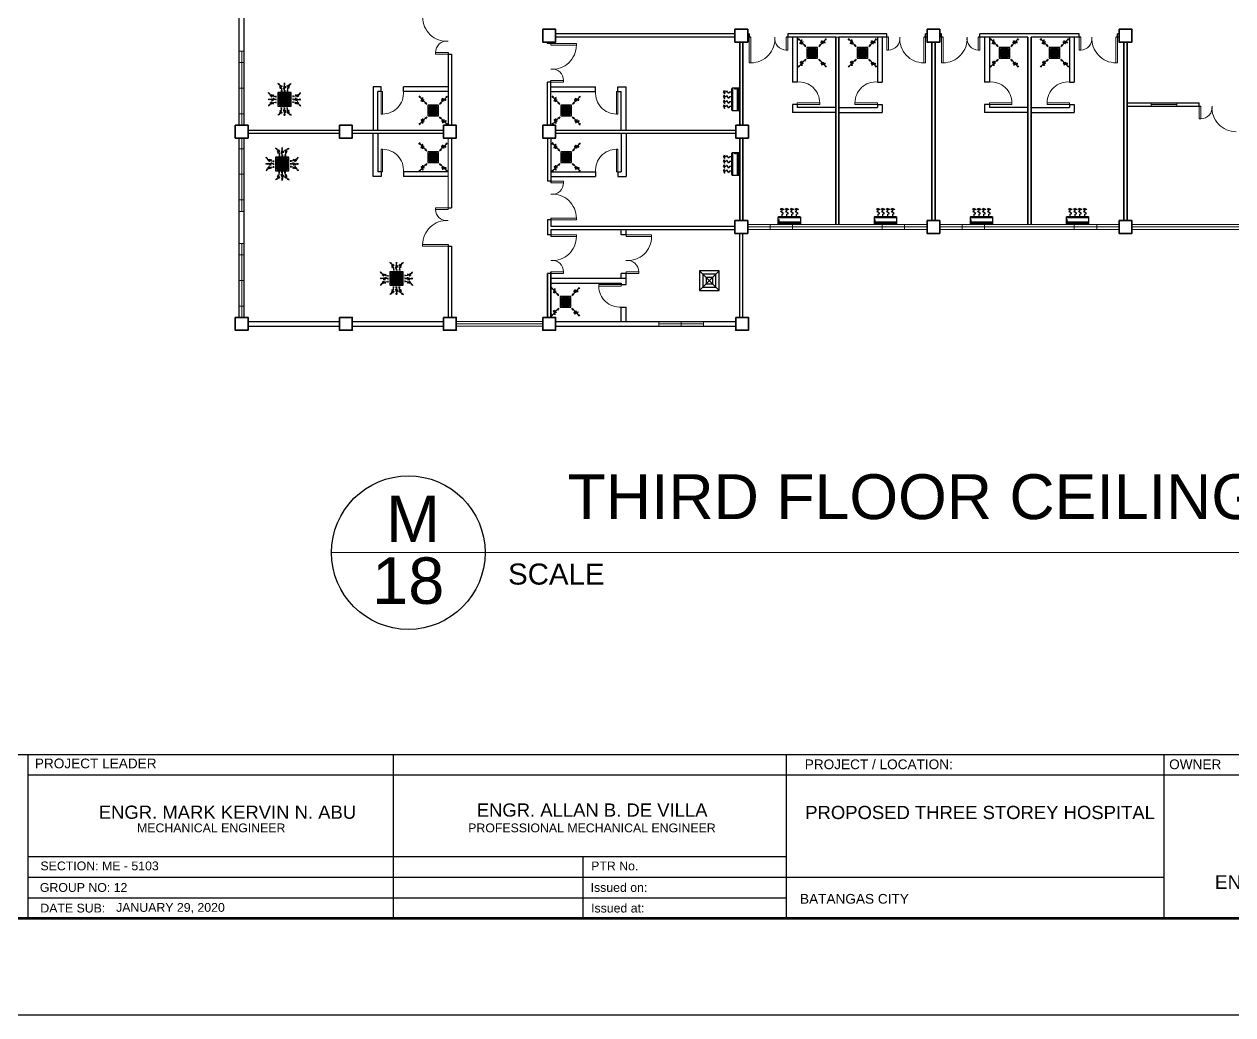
# Model space of a CAD drawing. Header units: millimetres. Extents: x 150 to 360, y 293 to 443.
# Drawn here: x 282.89 to 320.63, y 338.57 to 369.5 of the extents above; entities that cross this region are included whole.
import ezdxf

# ---------------------------------------------------------------- set-up
doc = ezdxf.new("R2010")
doc.units = ezdxf.units.MM
doc.header["$MEASUREMENT"] = 0
for name, color, linetype in [('AIR', 7, 'Continuous'), ('diffuser', 7, 'Continuous'), ('Legends', 7, 'Continuous'), ('template', 7, 'Continuous')]:
    doc.layers.add(name, color=color, linetype=linetype)
doc.styles.add('arial', font='arial.ttf')
doc.styles.get("Standard").update_dxf_attribs({"font": 'arial.ttf'})

# ---------------------------------------------------------------- blocks, each defined once
blk = doc.blocks.new('GRILL-C-IN')
at = {"layer": 'AIR', "ltscale": 3}
for p, q in [((-0.623, 0.601), (-0.674, 0.651)), ((-0.601, 0.623), (-0.651, 0.674)), ((-0.637, 0.637), (-0.3, 0.3)), ((0.637, 0.637), (0.3, 0.3)), ((0.601, 0.623), (0.651, 0.674)), ((0.623, 0.601), (0.674, 0.651)), ((-0.637, -0.637), (-0.3, -0.3)), ((0.637, -0.637), (0.3, -0.3)), ((-0.623, -0.601), (-0.674, -0.651)), ((-0.601, -0.623), (-0.651, -0.674)), ((0.601, -0.623), (0.651, -0.674)), ((0.623, -0.601), (0.674, -0.651))]:
    blk.add_line(p, q, dxfattribs=at)
at = {"layer": 'AIR'}
for p, q in [((-0.188, 0.187), (0.187, -0.188)), ((0.187, 0.187), (-0.188, -0.188))]:
    blk.add_line(p, q, dxfattribs=at)
at = {"layer": 'AIR', "ltscale": 3}
for points in [[(-0.362, 0.393), (-0.393, 0.362), (-0.3, 0.3)], [(0.393, 0.362), (0.362, 0.393), (0.3, 0.3)], [(-0.362, -0.393), (-0.393, -0.362), (-0.3, -0.3)], [(0.393, -0.362), (0.362, -0.393), (0.3, -0.3)]]:
    blk.add_lwpolyline(points, close=True, dxfattribs=at)
at = {"layer": 'AIR'}
for points in [[(-0.25, -0.25), (0.25, -0.25), (0.25, 0.25), (-0.25, 0.25)], [(-0.188, -0.188), (0.187, -0.188), (0.187, 0.187), (-0.188, 0.187)], [(-0.125, -0.125), (0.125, -0.125), (0.125, 0.125), (-0.125, 0.125)], [(-0.062, -0.062), (0.062, -0.062), (0.062, 0.062), (-0.062, 0.062)]]:
    blk.add_lwpolyline(points, close=True, dxfattribs=at)
at = {"layer": 'AIR', "ltscale": 3}
for points in [[(-0.441, 0.441), (-0.512, 0.404), (-0.432, 0.514), (-0.568, 0.43), (-0.477, 0.6), (-0.561, 0.561)], [(0.441, 0.441), (0.404, 0.512), (0.514, 0.432), (0.43, 0.568), (0.6, 0.477), (0.561, 0.561)], [(-0.441, -0.441), (-0.512, -0.404), (-0.432, -0.514), (-0.568, -0.43), (-0.477, -0.6), (-0.561, -0.561)], [(0.441, -0.441), (0.404, -0.512), (0.514, -0.432), (0.43, -0.568), (0.6, -0.477), (0.561, -0.561)]]:
    blk.add_spline(points, degree=3, dxfattribs=at)
for points in [[(-0.3, 0.3), (-0.362, 0.393), (-0.393, 0.362)], [(0.3, 0.3), (0.393, 0.362), (0.362, 0.393)], [(-0.3, -0.3), (-0.362, -0.393), (-0.393, -0.362)], [(0.3, -0.3), (0.393, -0.362), (0.362, -0.393)]]:
    blk.add_solid(points, dxfattribs=at)
blk = doc.blocks.new('AC-S-12')
at = {"layer": 'diffuser'}
for p, q in [((-0.15, 0.15), (0.15, -0.15)), ((0.15, 0.15), (-0.15, -0.15)), ((-0.15, 0.15), (-0.15, -0.15)), ((0.15, 0.15), (-0.15, 0.15)), ((-0.1, 0.1), (-0.1, -0.1)), ((0.1, 0.1), (-0.1, 0.1)), ((-0.05, 0.05), (-0.05, -0.05)), ((0.05, 0.05), (-0.05, 0.05)), ((0.05, -0.05), (0.05, 0.05)), ((0.1, -0.1), (0.1, 0.1)), ((0.15, -0.15), (0.15, 0.15)), ((-0.15, -0.15), (0.15, -0.15)), ((-0.1, -0.1), (0.1, -0.1)), ((-0.05, -0.05), (0.05, -0.05))]:
    blk.add_line(p, q, dxfattribs=at)
for points in [[(-0.358, 0.358, 0, 0.0447, 0), (-0.295, 0.295, 0, 0, 0), (-0.15, 0.15, 0, 0, 0)], [(0.358, 0.358, 0, 0.0447, 0), (0.295, 0.295, 0, 0, 0), (0.15, 0.15, 0, 0, 0)], [(-0.358, -0.358, 0, 0.0447, 0), (-0.295, -0.295, 0, 0, 0), (-0.15, -0.15, 0, 0, 0)], [(0.358, -0.358, 0, 0.0447, 0), (0.295, -0.295, 0, 0, 0), (0.15, -0.15, 0, 0, 0)]]:
    blk.add_lwpolyline(points, format="xyseb", dxfattribs=at)
blk = doc.blocks.new('fcu')
at = {"layer": 'diffuser', "xscale": 2.052644456280903, "yscale": 2.052644456280903, "zscale": 2.052644456280903}
blk.add_blockref('AC-S-12', (0, 0), dxfattribs=at)
blk = doc.blocks.new('FCU-13000P (CASSETTE SPLIT)')
at = {"layer": 'AIR', "ltscale": 3}
for p, q in [((0, 0.523), (0, 1)), ((-0.523, 0), (-1, 0)), ((-0.558, 0.193), (-0.487, 0.193)), ((-0.558, 0.162), (-0.487, 0.162)), ((-0.558, 0.016), (-0.487, 0.016)), ((-0.193, 0.558), (-0.193, 0.487)), ((-0.162, 0.558), (-0.162, 0.487)), ((-0.016, 0.558), (-0.016, 0.487)), ((0.016, 0.558), (0.016, 0.487)), ((0.162, 0.558), (0.162, 0.487)), ((0.193, 0.558), (0.193, 0.487)), ((0.558, 0.193), (0.487, 0.193)), ((0.558, 0.162), (0.487, 0.162)), ((0.558, 0.016), (0.487, 0.016)), ((0.523, 0), (1, 0)), ((-0.558, -0.016), (-0.487, -0.016)), ((-0.558, -0.162), (-0.487, -0.162)), ((-0.558, -0.193), (-0.487, -0.193)), ((-0.193, -0.558), (-0.193, -0.487)), ((-0.162, -0.558), (-0.162, -0.487)), ((-0.016, -0.558), (-0.016, -0.487)), ((0, -0.523), (0, -1)), ((0.016, -0.558), (0.016, -0.487)), ((0.162, -0.558), (0.162, -0.487)), ((0.193, -0.558), (0.193, -0.487)), ((0.558, -0.016), (0.487, -0.016)), ((0.558, -0.162), (0.487, -0.162)), ((0.558, -0.193), (0.487, -0.193))]:
    blk.add_line(p, q, dxfattribs=at)
at = {"layer": 'AIR'}
for p, q in [((0.295, -0.295), (-0.295, 0.295)), ((0.295, 0.295), (-0.295, -0.295))]:
    blk.add_line(p, q, dxfattribs=at)
at = {"layer": 'AIR', "ltscale": 3}
for points in [[(-0.335, 0.895), (-0.311, 0.932), (-0.416, 0.973)], [(-0.022, 0.89), (0.022, 0.89), (0, 1)], [(0.335, 0.895), (0.311, 0.932), (0.416, 0.973)], [(-0.89, 0.022), (-0.89, -0.022), (-1, 0)], [(-0.895, 0.335), (-0.932, 0.311), (-0.973, 0.416)], [(0.89, 0.022), (0.89, -0.022), (1, 0)], [(0.895, 0.335), (0.932, 0.311), (0.973, 0.416)], [(-0.895, -0.335), (-0.932, -0.311), (-0.973, -0.416)], [(0.895, -0.335), (0.932, -0.311), (0.973, -0.416)], [(-0.335, -0.895), (-0.311, -0.932), (-0.416, -0.973)], [(-0.022, -0.89), (0.022, -0.89), (0, -1)], [(0.335, -0.895), (0.311, -0.932), (0.416, -0.973)]]:
    blk.add_lwpolyline(points, close=True, dxfattribs=at)
at = {"layer": 'AIR'}
for points in [[(-0.323, 0.914, -0.171809), (-0.178, 0.558), (-0.178, 0.522)], [(0.323, 0.914, 0.171809), (0.178, 0.558), (0.178, 0.522)], [(-0.914, 0.323, 0.171809), (-0.558, 0.178), (-0.522, 0.178)], [(0.914, 0.323, -0.171809), (0.558, 0.178), (0.522, 0.178)], [(-0.914, -0.323, -0.171809), (-0.558, -0.178), (-0.522, -0.178)], [(-0.323, -0.914, 0.171809), (-0.178, -0.558), (-0.178, -0.522)], [(0.323, -0.914, -0.171809), (0.178, -0.558), (0.178, -0.522)], [(0.914, -0.323, 0.171809), (0.558, -0.178), (0.522, -0.178)]]:
    blk.add_lwpolyline(points, format="xyb", dxfattribs=at)
for points in [[(-0.41, -0.41), (0.41, -0.41), (0.41, 0.41), (-0.41, 0.41)], [(-0.373, 0.31), (-0.348, 0.31), (-0.348, -0.31), (-0.373, -0.31)], [(-0.31, 0.372), (0.31, 0.372), (0.31, 0.348), (-0.31, 0.348)], [(-0.26, -0.26), (0.26, -0.26), (0.26, 0.26), (-0.26, 0.26)], [(-0.21, -0.21), (0.21, -0.21), (0.21, 0.21), (-0.21, 0.21)], [(-0.16, -0.16), (0.16, -0.16), (0.16, 0.16), (-0.16, 0.16)], [(-0.11, -0.11), (0.11, -0.11), (0.11, 0.11), (-0.11, 0.11)], [(-0.06, -0.06), (0.06, -0.06), (0.06, 0.06), (-0.06, 0.06)], [(0.372, 0.31), (0.348, 0.31), (0.348, -0.31), (0.372, -0.31)], [(-0.31, -0.373), (0.31, -0.373), (0.31, -0.348), (-0.31, -0.348)]]:
    blk.add_lwpolyline(points, close=True, dxfattribs=at)
blk.add_lwpolyline([(-0.26, -0.31), (0.26, -0.31, 0.414214), (0.31, -0.26), (0.31, 0.26, 0.414214), (0.26, 0.31), (-0.26, 0.31, 0.414214), (-0.31, 0.26), (-0.31, -0.26, 0.414214)], format="xyb", close=True, dxfattribs=at)
at = {"layer": 'AIR', "ltscale": 3}
for points in [[(-0.268, 0.84), (-0.231, 0.852), (-0.134, 0.882), (-0.422, 0.704), (0.005, 0.903), (-0.358, 0.645), (-0.239, 0.678), (-0.199, 0.69)], [(0.268, 0.84), (0.231, 0.852), (0.134, 0.882), (0.422, 0.704), (-0.005, 0.903), (0.358, 0.645), (0.239, 0.678), (0.199, 0.69)], [(-0.84, 0.268), (-0.852, 0.231), (-0.882, 0.134), (-0.704, 0.422), (-0.903, -0.005), (-0.645, 0.358), (-0.678, 0.239), (-0.69, 0.199)], [(0.84, 0.268), (0.852, 0.231), (0.882, 0.134), (0.704, 0.422), (0.903, -0.005), (0.645, 0.358), (0.678, 0.239), (0.69, 0.199)], [(-0.84, -0.268), (-0.852, -0.231), (-0.882, -0.134), (-0.704, -0.422), (-0.903, 0.005), (-0.645, -0.358), (-0.678, -0.239), (-0.69, -0.199)], [(-0.268, -0.84), (-0.231, -0.852), (-0.134, -0.882), (-0.422, -0.704), (0.005, -0.903), (-0.358, -0.645), (-0.239, -0.678), (-0.199, -0.69)], [(0.268, -0.84), (0.231, -0.852), (0.134, -0.882), (0.422, -0.704), (-0.005, -0.903), (0.358, -0.645), (0.239, -0.678), (0.199, -0.69)], [(0.84, -0.268), (0.852, -0.231), (0.882, -0.134), (0.704, -0.422), (0.903, 0.005), (0.645, -0.358), (0.678, -0.239), (0.69, -0.199)]]:
    blk.add_open_spline(points, degree=3, knots=[0.0032834, 0.0032834, 0.0032834, 0.0032834, 0.0712567, 0.1924075, 0.3347111, 0.5062145, 0.5813292, 0.5813292, 0.5813292, 0.5813292], dxfattribs=at)
for points in [[(0, 0.8), (0.077, 0.776), (-0.058, 0.755), (0.098, 0.718), (-0.087, 0.663), (0, 0.631)], [(-0.8, 0), (-0.776, -0.077), (-0.755, 0.058), (-0.718, -0.098), (-0.663, 0.087), (-0.631, 0)], [(0.8, 0), (0.776, -0.077), (0.755, 0.058), (0.718, -0.098), (0.663, 0.087), (0.631, 0)], [(0, -0.8), (0.077, -0.776), (-0.058, -0.755), (0.098, -0.718), (-0.087, -0.663), (0, -0.631)]]:
    blk.add_spline(points, degree=3, dxfattribs=at)
for points in [[(-0.416, 0.973), (-0.335, 0.895), (-0.311, 0.932)], [(0, 1), (-0.022, 0.89), (0.022, 0.89)], [(0.416, 0.973), (0.335, 0.895), (0.311, 0.932)], [(-1, 0), (-0.89, 0.022), (-0.89, -0.022)], [(-0.973, 0.416), (-0.895, 0.335), (-0.932, 0.311)], [(1, 0), (0.89, 0.022), (0.89, -0.022)], [(0.973, 0.416), (0.895, 0.335), (0.932, 0.311)], [(-0.973, -0.416), (-0.895, -0.335), (-0.932, -0.311)], [(0.973, -0.416), (0.895, -0.335), (0.932, -0.311)], [(-0.416, -0.973), (-0.335, -0.895), (-0.311, -0.932)], [(0, -1), (-0.022, -0.89), (0.022, -0.89)], [(0.416, -0.973), (0.335, -0.895), (0.311, -0.932)]]:
    blk.add_solid(points, dxfattribs=at)
blk = doc.blocks.new('CARRIER-S30-32 (FCD)')
at = {"layer": 'AIR'}
for p, q in [((0.825, -0.05), (-0.825, -0.05)), ((0.825, -0.075), (-0.825, -0.075)), ((0.825, -0.1), (-0.825, -0.1)), ((0.825, -0.125), (-0.825, -0.125)), ((0.825, -0.15), (-0.825, -0.15)), ((-0.6, -0.025), (-0.6, -0.175)), ((-0.4, -0.025), (-0.4, -0.175)), ((-0.2, -0.025), (-0.2, -0.175)), ((0, -0.025), (0, -0.175)), ((0.2, -0.025), (0.2, -0.175)), ((0.4, -0.025), (0.4, -0.175)), ((0.6, -0.025), (0.6, -0.175))]:
    blk.add_line(p, q, dxfattribs=at)
for points in [[(-0.8, -0.62), (0.8, -0.62, 0.414214), (0.85, -0.57), (0.85, 0), (-0.85, 0), (-0.85, -0.57, 0.414214)], [(-0.8, -0.595), (0.8, -0.595, 0.414214), (0.825, -0.57), (0.825, -0.525), (-0.825, -0.525), (-0.825, -0.57, 0.414214)]]:
    blk.add_lwpolyline(points, format="xyb", close=True, dxfattribs=at)
for points in [[(-0.825, -0.025), (0.825, -0.025), (0.825, -0.175), (-0.825, -0.175)], [(-0.664, -1.134), (-0.562, -1.239), (-0.697, -1.177)], [(-0.461, -1.134), (-0.562, -1.239), (-0.428, -1.177)], [(-0.289, -1.134), (-0.188, -1.239), (-0.322, -1.177)], [(-0.086, -1.134), (-0.188, -1.239), (-0.053, -1.177)], [(0.086, -1.134), (0.187, -1.239), (0.053, -1.177)], [(0.289, -1.134), (0.187, -1.239), (0.322, -1.177)], [(0.461, -1.134), (0.562, -1.239), (0.428, -1.177)], [(0.664, -1.134), (0.562, -1.239), (0.697, -1.177)]]:
    blk.add_lwpolyline(points, close=True, dxfattribs=at)
for points in [[(-0.562, -0.678), (-0.562, -0.794), (-0.44, -0.843), (-0.667, -0.996), (-0.562, -1.044), (-0.562, -1.239)], [(-0.188, -0.678), (-0.188, -0.794), (-0.065, -0.843), (-0.292, -0.996), (-0.188, -1.044), (-0.188, -1.239)], [(0.187, -0.678), (0.187, -0.794), (0.31, -0.843), (0.083, -0.996), (0.187, -1.044), (0.187, -1.239)], [(0.562, -0.678), (0.562, -0.794), (0.685, -0.843), (0.458, -0.996), (0.562, -1.044), (0.562, -1.239)]]:
    blk.add_lwpolyline(points, dxfattribs=at)
for centre in [(-0.8, -0.285), (-0.8, -0.36)]:
    blk.add_circle(centre, 0.0187, dxfattribs=at)

msp = doc.modelspace()

# ---------------------------------------------------------------- linework, layer by layer
at = {"color": 8, "linetype": 'ByBlock', "lineweight": 25}
for p, q in [((289.604, 366.343), (289.604, 371.943)), ((289.754, 366.343), (289.754, 371.943)), ((305.079, 369.193), (299.479, 369.193)), ((305.529, 369.193), (305.479, 369.193)), ((305.479, 369.193), (305.529, 369.193)), ((305.529, 369.193), (305.529, 369.093)), ((309.829, 369.193), (306.729, 369.193)), ((306.729, 369.193), (306.729, 369.093)), ((309.829, 369.093), (309.829, 369.193)), ((311.079, 369.193), (311.029, 369.193)), ((311.029, 369.093), (311.029, 369.193)), ((311.529, 369.193), (311.479, 369.193)), ((311.529, 369.093), (311.529, 369.193)), ((314.329, 369.193), (312.729, 369.193)), ((312.729, 369.093), (312.729, 369.193)), ((315.829, 369.193), (314.229, 369.193)), ((315.829, 369.093), (315.829, 369.193)), ((317.079, 369.193), (317.029, 369.193)), ((317.029, 369.093), (317.029, 369.193)), ((299.229, 368.893), (299.229, 368.943)), ((299.329, 368.893), (299.229, 368.893)), ((299.329, 368.943), (299.329, 368.893)), ((305.079, 369.093), (299.479, 369.093)), ((305.229, 366.345), (305.229, 368.943)), ((305.229, 368.943), (305.229, 366.345)), ((305.329, 366.345), (305.329, 368.943)), ((305.329, 368.943), (305.329, 366.345)), ((305.579, 369.093), (305.479, 369.093)), ((308.229, 369.093), (306.679, 369.093)), ((308.104, 369.093), (307.029, 369.093)), ((308.229, 363.243), (308.229, 369.093)), ((308.229, 369.093), (308.229, 363.243)), ((308.329, 363.243), (308.329, 369.093)), ((308.329, 369.093), (308.329, 363.243)), ((309.879, 369.093), (308.329, 369.093)), ((311.079, 369.093), (310.979, 369.093)), ((311.229, 363.368), (311.229, 368.943)), ((311.229, 368.943), (311.229, 363.368)), ((311.329, 363.368), (311.329, 368.943)), ((311.329, 368.943), (311.329, 363.368)), ((311.579, 369.093), (311.479, 369.093)), ((314.229, 369.093), (312.679, 369.093)), ((314.229, 363.243), (314.229, 369.093)), ((314.229, 369.093), (314.229, 363.243)), ((314.329, 363.243), (314.329, 369.093)), ((314.329, 369.093), (314.329, 363.243)), ((315.879, 369.093), (314.329, 369.093)), ((317.079, 369.093), (316.979, 369.093)), ((317.229, 363.368), (317.229, 368.943)), ((317.229, 368.943), (317.229, 363.368)), ((317.329, 363.368), (317.329, 368.943)), ((317.329, 368.943), (317.329, 363.368)), ((296.129, 368.618), (296.129, 366.343)), ((296.129, 368.568), (296.229, 368.568)), ((296.229, 368.568), (296.229, 366.343)), ((299.229, 366.343), (299.229, 367.693)), ((299.329, 367.693), (299.229, 367.693)), ((299.229, 366.343), (299.229, 367.693)), ((299.329, 366.343), (299.329, 367.743)), ((293.779, 367.543), (293.779, 366.193)), ((294.729, 367.393), (294.729, 367.543)), ((317.329, 367.043), (319.579, 367.043)), ((317.329, 366.943), (319.629, 366.943)), ((319.579, 366.943), (319.579, 367.043)), ((289.879, 366.193), (292.729, 366.193)), ((293.129, 366.193), (295.979, 366.193)), ((299.479, 366.193), (305.104, 366.193)), ((289.604, 360.343), (289.604, 365.943)), ((289.754, 360.343), (289.754, 365.943)), ((289.879, 366.093), (292.729, 366.093)), ((293.129, 366.093), (295.979, 366.093)), ((293.779, 364.743), (293.779, 366.093)), ((296.229, 365.943), (296.229, 363.768)), ((299.229, 365.943), (299.229, 364.593)), ((299.329, 365.943), (299.329, 364.543)), ((299.479, 366.093), (305.104, 366.093)), ((305.229, 363.368), (305.229, 365.945)), ((305.229, 365.945), (305.229, 363.368)), ((305.329, 363.368), (305.329, 365.945)), ((305.329, 365.945), (305.329, 363.368)), ((299.329, 364.593), (299.229, 364.593)), ((317.329, 364.593), (317.329, 363.368)), ((296.129, 363.768), (296.229, 363.768)), ((299.229, 363.393), (299.229, 363.143)), ((299.329, 363.393), (299.229, 363.393)), ((299.229, 363.143), (299.229, 362.918)), ((299.329, 363.443), (299.329, 363.193)), ((299.329, 363.193), (305.079, 363.193)), ((299.329, 362.918), (299.229, 362.918)), ((299.329, 363.093), (299.329, 362.868)), ((299.329, 363.093), (305.079, 363.093)), ((305.229, 360.345), (305.229, 362.968)), ((305.329, 360.345), (305.329, 362.968)), ((296.129, 362.618), (296.129, 360.343)), ((296.129, 362.568), (296.229, 362.568)), ((296.229, 362.568), (296.229, 360.343)), ((299.229, 361.718), (299.229, 360.343)), ((299.229, 360.368), (299.229, 361.718)), ((299.329, 361.718), (299.229, 361.718)), ((299.229, 360.368), (299.229, 361.718)), ((299.329, 361.768), (299.329, 360.343)), ((299.329, 360.368), (299.329, 361.768)), ((289.879, 360.218), (292.729, 360.218)), ((293.129, 360.218), (295.979, 360.218)), ((299.479, 360.218), (305.104, 360.218)), ((289.879, 360.068), (292.729, 360.068)), ((293.129, 360.068), (295.979, 360.068)), ((299.479, 360.068), (305.104, 360.068))]:
    msp.add_line(p, q, dxfattribs=at)
at = {"color": 8, "linetype": 'ByBlock', "lineweight": 25, "ltscale": 0.3}
for p, q in [((306.879, 369.093), (306.879, 367.693)), ((307.029, 369.093), (307.029, 367.693)), ((309.529, 369.093), (309.529, 367.693)), ((309.679, 369.093), (309.679, 367.693)), ((312.879, 369.093), (312.879, 367.693)), ((313.029, 369.093), (313.029, 367.693)), ((315.529, 369.093), (315.529, 367.693)), ((315.679, 369.093), (315.679, 367.693)), ((307.029, 367.693), (306.879, 367.693)), ((309.529, 367.693), (309.679, 367.693)), ((313.029, 367.693), (312.879, 367.693)), ((315.529, 367.693), (315.679, 367.693)), ((294.029, 367.543), (293.779, 367.543)), ((294.029, 367.393), (293.929, 367.393)), ((293.929, 366.193), (293.929, 367.393)), ((294.029, 367.393), (294.029, 367.543)), ((296.129, 367.543), (294.729, 367.543)), ((296.129, 367.393), (294.729, 367.393)), ((299.329, 367.543), (300.729, 367.543)), ((299.329, 367.393), (300.729, 367.393)), ((300.729, 367.393), (300.729, 367.543)), ((301.429, 367.543), (301.679, 367.543)), ((301.429, 367.393), (301.429, 367.543)), ((301.429, 367.393), (301.529, 367.393)), ((301.529, 366.193), (301.529, 367.393)), ((301.679, 366.193), (301.679, 367.543)), ((306.879, 366.993), (306.879, 366.743)), ((307.029, 366.993), (306.879, 366.993)), ((307.029, 366.993), (307.029, 366.893)), ((308.229, 366.893), (307.029, 366.893)), ((308.329, 366.893), (309.529, 366.893)), ((309.529, 366.993), (309.529, 366.893)), ((309.529, 366.993), (309.679, 366.993)), ((309.679, 366.993), (309.679, 366.743)), ((312.879, 366.993), (312.879, 366.743)), ((313.029, 366.993), (312.879, 366.993)), ((313.029, 366.993), (313.029, 366.893)), ((314.229, 366.893), (313.029, 366.893)), ((314.329, 366.893), (315.529, 366.893)), ((315.529, 366.993), (315.529, 366.893)), ((315.529, 366.993), (315.679, 366.993)), ((315.679, 366.993), (315.679, 366.743)), ((308.229, 366.743), (306.879, 366.743)), ((308.329, 366.743), (309.679, 366.743)), ((314.229, 366.743), (312.879, 366.743)), ((314.329, 366.743), (315.679, 366.743)), ((293.929, 366.093), (293.929, 364.893)), ((301.529, 366.093), (301.529, 364.893)), ((301.679, 366.093), (301.679, 364.743)), ((294.029, 364.743), (293.779, 364.743)), ((294.029, 364.893), (293.929, 364.893)), ((294.029, 364.893), (294.029, 364.743)), ((296.129, 364.893), (294.729, 364.893)), ((294.729, 364.893), (294.729, 364.743)), ((296.129, 364.743), (294.729, 364.743)), ((299.329, 364.893), (300.729, 364.893)), ((299.329, 364.743), (300.729, 364.743)), ((300.729, 364.893), (300.729, 364.743)), ((301.429, 364.893), (301.529, 364.893)), ((301.429, 364.893), (301.429, 364.743)), ((301.429, 364.743), (301.679, 364.743))]:
    msp.add_line(p, q, dxfattribs=at)
at = {"color": 8, "linetype": 'ByBlock', "lineweight": 9}
for p, q in [((308.329, 369.093), (308.229, 369.093)), ((317.329, 368.943), (317.329, 365.968)), ((289.604, 368.656), (289.754, 368.656)), ((289.679, 368.656), (289.679, 366.343)), ((308.229, 366.708), (308.229, 368.658)), ((289.604, 367.5), (289.604, 368.3)), ((289.604, 368.3), (289.754, 368.3)), ((289.754, 368.3), (289.754, 366.7)), ((289.604, 367.5), (289.754, 367.5)), ((314.329, 367.343), (314.329, 365.243)), ((317.329, 367.343), (317.329, 365.243)), ((318.479, 367.043), (318.079, 367.043)), ((318.079, 367.043), (318.079, 366.943)), ((318.879, 366.993), (318.079, 366.993)), ((318.079, 366.943), (318.879, 366.943)), ((318.879, 366.943), (318.879, 367.043)), ((289.754, 366.7), (289.604, 366.7)), ((299.229, 366.393), (299.229, 366.343)), ((299.329, 366.443), (299.329, 366.343)), ((289.679, 365.943), (289.679, 363.656)), ((289.604, 364.812), (289.604, 365.612)), ((289.604, 365.612), (289.754, 365.612)), ((289.754, 365.612), (289.754, 364.012)), ((289.604, 364.812), (289.754, 364.812)), ((317.329, 364.968), (317.329, 364.593)), ((289.754, 364.012), (289.604, 364.012)), ((289.604, 363.656), (289.754, 363.656)), ((305.479, 363.243), (308.229, 363.243)), ((306.879, 363.168), (305.479, 363.168)), ((306.179, 363.243), (306.179, 363.093)), ((306.879, 363.093), (306.879, 363.243)), ((306.879, 363.168), (309.679, 363.168)), ((308.229, 363.243), (308.329, 363.243)), ((308.329, 363.243), (311.079, 363.243)), ((309.679, 363.243), (309.679, 363.093)), ((311.079, 363.168), (309.679, 363.168)), ((310.379, 363.243), (310.379, 363.093)), ((311.079, 363.093), (311.079, 363.243)), ((311.479, 363.243), (314.229, 363.243)), ((312.879, 363.168), (311.479, 363.168)), ((312.179, 363.243), (312.179, 363.093)), ((312.879, 363.093), (312.879, 363.243)), ((312.879, 363.168), (315.679, 363.168)), ((314.229, 363.243), (314.329, 363.243)), ((317.079, 363.243), (314.329, 363.243)), ((315.679, 363.243), (315.679, 363.093)), ((317.079, 363.168), (315.679, 363.168)), ((316.379, 363.243), (316.379, 363.093)), ((320.829, 363.243), (317.479, 363.243)), ((317.929, 363.243), (317.479, 363.243)), ((317.479, 363.168), (320.829, 363.168)), ((317.929, 363.243), (319.829, 363.243)), ((320.429, 363.243), (319.829, 363.243)), ((305.479, 363.093), (308.329, 363.093)), ((308.229, 363.093), (311.079, 363.093)), ((311.479, 363.093), (314.329, 363.093)), ((317.079, 363.093), (314.329, 363.093)), ((320.829, 363.093), (317.479, 363.093)), ((317.479, 363.093), (317.929, 363.093)), ((317.929, 363.093), (319.829, 363.093)), ((319.829, 363.093), (320.579, 363.093)), ((289.604, 362.656), (289.754, 362.656)), ((289.679, 362.656), (289.679, 360.343)), ((289.604, 361.5), (289.604, 362.3)), ((289.604, 362.3), (289.754, 362.3)), ((289.754, 362.3), (289.754, 360.7)), ((289.604, 361.5), (289.754, 361.5)), ((289.754, 360.7), (289.604, 360.7)), ((299.079, 360.218), (296.379, 360.218)), ((296.379, 360.143), (299.079, 360.143)), ((302.704, 360.218), (302.704, 360.068)), ((304.104, 360.143), (302.704, 360.143)), ((303.404, 360.218), (303.404, 360.068)), ((304.104, 360.068), (304.104, 360.218)), ((296.379, 360.068), (299.079, 360.068))]:
    msp.add_line(p, q, dxfattribs=at)
at = {"color": 8, "lineweight": 9}
for p, q in [((308.229, 367.643), (308.229, 368.143)), ((308.329, 367.643), (308.329, 368.143)), ((314.229, 367.643), (314.229, 368.143)), ((314.329, 367.643), (314.329, 368.143)), ((294.679, 366.193), (295.179, 366.193)), ((300.779, 366.193), (300.279, 366.193)), ((294.679, 366.093), (295.179, 366.093)), ((300.779, 366.093), (300.279, 366.093)), ((300.779, 360.218), (300.279, 360.218))]:
    msp.add_line(p, q, dxfattribs=at)
at = {"color": 8, "linetype": 'ByBlock', "lineweight": 13}
msp.add_line((296.129, 365.943), (296.129, 363.718), dxfattribs=at)
at = {"color": 8, "linetype": 'Continuous', "lineweight": 25}
for p, q in [((301.529, 362.918), (301.529, 363.093)), ((301.679, 362.918), (301.529, 362.918)), ((301.679, 362.918), (301.679, 363.093)), ((301.529, 361.568), (301.529, 361.718)), ((301.679, 361.718), (301.529, 361.718)), ((301.679, 361.568), (301.679, 361.718)), ((301.529, 361.418), (301.529, 361.368)), ((301.529, 361.368), (301.679, 361.368)), ((301.529, 360.668), (301.679, 360.668))]:
    msp.add_line(p, q, dxfattribs=at)
at = {"color": 8, "lineweight": 25, "ltscale": 0.3}
for p, q in [((299.329, 361.568), (301.679, 361.568)), ((299.329, 361.418), (301.529, 361.418)), ((301.429, 361.568), (301.679, 361.568)), ((301.429, 361.418), (301.529, 361.418)), ((301.529, 361.368), (301.529, 361.418)), ((301.679, 361.368), (301.679, 361.568)), ((301.529, 360.218), (301.529, 360.668)), ((301.679, 360.218), (301.679, 360.668))]:
    msp.add_line(p, q, dxfattribs=at)
at = {"color": 0, "linetype": 'ByBlock', "lineweight": 9}
for p, q in [((297.552, 353), (292.482, 353)), ((335.522, 353), (297.552, 353))]:
    msp.add_line(p, q, dxfattribs=at)
at = {"color": 8, "linetype": 'ByBlock', "lineweight": 35}
for points in [[(299.079, 369.343), (299.479, 369.343), (299.479, 368.943), (299.079, 368.943)], [(305.079, 369.343), (305.479, 369.343), (305.479, 368.943), (305.079, 368.943)], [(311.079, 369.343), (311.479, 369.343), (311.479, 368.943), (311.079, 368.943)], [(317.079, 369.343), (317.479, 369.343), (317.479, 368.943), (317.079, 368.943)], [(289.479, 366.343), (289.879, 366.343), (289.879, 365.943), (289.479, 365.943)], [(292.729, 366.343), (293.129, 366.343), (293.129, 365.943), (292.729, 365.943)], [(295.979, 366.343), (296.379, 366.343), (296.379, 365.943), (295.979, 365.943)], [(299.079, 366.343), (299.479, 366.343), (299.479, 365.943), (299.079, 365.943)], [(305.104, 366.345), (305.504, 366.345), (305.504, 365.945), (305.104, 365.945)], [(305.079, 363.368), (305.479, 363.368), (305.479, 362.968), (305.079, 362.968)], [(311.079, 363.368), (311.479, 363.368), (311.479, 362.968), (311.079, 362.968)], [(317.079, 363.368), (317.479, 363.368), (317.479, 362.968), (317.079, 362.968)], [(289.479, 360.343), (289.879, 360.343), (289.879, 359.943), (289.479, 359.943)], [(292.729, 360.343), (293.129, 360.343), (293.129, 359.943), (292.729, 359.943)], [(295.979, 360.343), (296.379, 360.343), (296.379, 359.943), (295.979, 359.943)], [(299.079, 360.343), (299.479, 360.343), (299.479, 359.943), (299.079, 359.943)], [(305.104, 360.345), (305.504, 360.345), (305.504, 359.945), (305.104, 359.945)]]:
    msp.add_lwpolyline(points, close=True, dxfattribs=at)
at = {"color": 8, "lineweight": 13, "ltscale": 0.03}
for points in [[(299.329, 368.843), (299.329, 368.893), (300.129, 368.893), (300.129, 368.843)], [(305.579, 369.093), (305.529, 369.093), (305.529, 368.293), (305.579, 368.293)], [(306.729, 369.093), (306.679, 369.093), (306.679, 368.693), (306.729, 368.693)], [(309.829, 369.093), (309.879, 369.093), (309.879, 368.693), (309.829, 368.693)], [(310.979, 369.093), (311.029, 369.093), (311.029, 368.293), (310.979, 368.293)], [(311.579, 369.093), (311.529, 369.093), (311.529, 368.293), (311.579, 368.293)], [(312.729, 369.093), (312.679, 369.093), (312.679, 368.693), (312.729, 368.693)], [(315.829, 369.093), (315.879, 369.093), (315.879, 368.693), (315.829, 368.693)], [(316.979, 369.093), (317.029, 369.093), (317.029, 368.293), (316.979, 368.293)], [(296.129, 368.568), (296.129, 368.618), (295.729, 368.618), (295.729, 368.568)], [(299.329, 367.693), (299.329, 367.743), (299.729, 367.743), (299.729, 367.693)], [(294.029, 367.393), (294.079, 367.393), (294.079, 366.693), (294.029, 366.693)], [(301.429, 367.393), (301.379, 367.393), (301.379, 366.693), (301.429, 366.693)], [(307.029, 366.993), (307.029, 367.043), (307.729, 367.043), (307.729, 366.993)], [(309.529, 366.993), (309.529, 367.043), (308.829, 367.043), (308.829, 366.993)], [(313.029, 366.993), (313.029, 367.043), (313.729, 367.043), (313.729, 366.993)], [(315.529, 366.993), (315.529, 367.043), (314.829, 367.043), (314.829, 366.993)], [(319.579, 366.943), (319.629, 366.943), (319.629, 366.543), (319.579, 366.543)], [(294.029, 364.893), (294.079, 364.893), (294.079, 365.593), (294.029, 365.593)], [(301.429, 364.893), (301.379, 364.893), (301.379, 365.593), (301.429, 365.593)], [(299.329, 364.593), (299.329, 364.543), (299.729, 364.543), (299.729, 364.593)], [(296.129, 363.768), (296.129, 363.718), (295.729, 363.718), (295.729, 363.768)], [(299.329, 363.443), (299.329, 363.393), (300.129, 363.393), (300.129, 363.443)], [(299.329, 362.868), (299.329, 362.918), (300.129, 362.918), (300.129, 362.868)], [(301.679, 362.868), (301.679, 362.918), (302.479, 362.918), (302.479, 362.868)], [(296.129, 362.618), (296.129, 362.568), (295.329, 362.568), (295.329, 362.618)], [(299.329, 361.718), (299.329, 361.768), (299.729, 361.768), (299.729, 361.718)], [(301.679, 361.718), (301.679, 361.768), (302.079, 361.768), (302.079, 361.718)], [(301.529, 361.368), (301.529, 361.318), (300.829, 361.318), (300.829, 361.368)]]:
    msp.add_lwpolyline(points, close=True, dxfattribs=at)
at = {"color": 8, "lineweight": 9}
for points in [[(289.604, 368.656), (289.754, 368.656), (289.754, 366.343), (289.604, 366.343)], [(318.079, 367.043), (318.879, 367.043), (318.879, 366.943), (318.079, 366.943)], [(289.604, 365.943), (289.754, 365.943), (289.754, 363.656), (289.604, 363.656)], [(289.604, 362.656), (289.754, 362.656), (289.754, 360.343), (289.604, 360.343)], [(302.704, 360.218), (304.104, 360.218), (304.104, 360.068), (302.704, 360.068)]]:
    msp.add_lwpolyline(points, close=True, dxfattribs=at)
msp.add_circle((294.88, 353), 2.398)
at = {"color": 8, "lineweight": 13, "ltscale": 0.03}
for centre, radius, start, end in [((296.08, 369.718), 0.752, 180, 273.6952), ((296.082, 368.618), 0.353, 82.3719, 180), ((299.377, 368.843), 0.752, 266.3048, 0), ((305.579, 369.045), 0.752, 270, 3.6952), ((306.679, 369.046), 0.353, 172.3719, 270), ((309.879, 369.046), 0.353, 270, 7.6281), ((310.979, 369.045), 0.752, 176.3048, 270), ((311.579, 369.045), 0.752, 270, 3.6952), ((312.679, 369.046), 0.353, 172.3719, 270), ((315.879, 369.046), 0.353, 270, 7.6281), ((316.979, 369.045), 0.752, 176.3048, 270), ((299.376, 367.743), 0.353, 0, 97.6281), ((307.077, 367.043), 0.652, 0, 94.2422), ((309.481, 367.043), 0.652, 85.7578, 180), ((313.077, 367.043), 0.652, 0, 94.2422), ((315.481, 367.043), 0.652, 85.7578, 180), ((294.079, 367.345), 0.652, 270, 4.2422), ((301.379, 367.345), 0.652, 175.7578, 270), ((319.629, 366.896), 0.353, 270, 7.6281), ((320.729, 366.895), 0.752, 176.3048, 270), ((294.079, 364.941), 0.652, 355.7578, 90), ((301.379, 364.941), 0.652, 90, 184.2422), ((299.376, 364.543), 0.353, 262.3719, 0), ((299.377, 363.443), 0.752, 0, 93.6952), ((296.082, 363.718), 0.353, 180, 277.6281), ((296.08, 362.618), 0.752, 86.3048, 180), ((299.377, 362.868), 0.752, 266.3048, 0), ((301.727, 362.868), 0.752, 266.3048, 0), ((299.376, 361.768), 0.353, 0, 97.6281), ((301.726, 361.768), 0.353, 0, 97.6281), ((301.481, 361.318), 0.652, 180, 274.2422)]:
    msp.add_arc(centre, radius, start, end, dxfattribs=at)
at = {"layer": 'template'}
for p, q in [((267.149, 346.698), (357.4, 346.698)), ((282.996, 346.699), (282.996, 341.578)), ((282.996, 346.698), (282.996, 341.578)), ((294.405, 346.699), (294.405, 341.578)), ((294.405, 346.698), (294.405, 341.578)), ((306.696, 341.578), (306.696, 346.698)), ((318.472, 346.698), (318.472, 341.578)), ((282.996, 346.058), (339.567, 346.058)), ((282.996, 343.508), (306.696, 343.508)), ((300.329, 343.508), (300.329, 341.578)), ((282.996, 342.864), (318.472, 342.864)), ((282.996, 342.221), (293.33, 342.221)), ((282.996, 342.221), (306.696, 342.221)), ((294.405, 342.221), (304.739, 342.221)), ((261.133, 338.569), (360.409, 338.569))]:
    msp.add_line(p, q, dxfattribs=at)
at = {"layer": 'template', "linetype": 'Continuous', "ltscale": 0.5}
msp.add_line((294.405, 346.698), (294.405, 341.578), dxfattribs=at)
at = {"layer": 'template', "linetype": 'Continuous', "const_width": 0.0853}
msp.add_lwpolyline([(267.149, 341.578), (357.4, 341.578), (357.4, 405.957), (267.149, 405.957)], close=True, dxfattribs=at)

# ---------------------------------------------------------------- block references
at = {"layer": 'AIR'}
for name, p, xscale, yscale, zscale in [('GRILL-C-IN', (307.496, 368.604), 0.6658363358532475, 0.6658363358532475, 0.6658363358532475), ('GRILL-C-IN', (309.062, 368.604), 0.6658363358532475, 0.6658363358532475, 0.6658363358532475), ('GRILL-C-IN', (313.496, 368.604), 0.6658363358532475, 0.6658363358532475, 0.6658363358532475), ('GRILL-C-IN', (315.062, 368.604), 0.6658363358532475, 0.6658363358532475, 0.6658363358532475), ('FCU-13000P (CASSETTE SPLIT)', (291.014, 367.152), 0.5113536813550488, 0.5113536813550488, 0.5113536813550488), ('GRILL-C-IN', (295.657, 366.806), 0.6658363358532475, 0.6658363358532475, 0.6658363358532475), ('GRILL-C-IN', (299.811, 366.806), 0.6658363358532475, 0.6658363358532475, 0.6658363358532475), ('GRILL-C-IN', (295.657, 365.346), 0.6658363358532475, 0.6658363358532475, 0.6658363358532475), ('GRILL-C-IN', (299.811, 365.346), 0.6658363358532475, 0.6658363358532475, 0.6658363358532475), ('FCU-13000P (CASSETTE SPLIT)', (290.943, 365.134), 0.5113536813550488, 0.5113536813550488, 0.5113536813550488), ('FCU-13000P (CASSETTE SPLIT)', (294.513, 361.556), 0.5113536813550488, 0.5113536813550488, 0.5113536813550488), ('GRILL-C-IN', (299.785, 360.832), 0.6658363358532475, 0.6658363358532475, 0.6658363358532475)]:
    msp.add_blockref(name, p, dxfattribs=dict(at, xscale=xscale, yscale=yscale, zscale=zscale))
at = {"layer": 'AIR', "yscale": 0.4053817101480872, "zscale": 0.4053817101480872}
for p, xscale, rotation in [((305.229, 367.152), 0.4053817101480872, 270), ((305.229, 365.134), 0.4053817101480872, 270), ((306.779, 363.243), -0.4053817101480872, 180), ((309.779, 363.243), -0.4053817101480872, 180), ((312.779, 363.243), -0.4053817101480872, 180), ((315.779, 363.243), -0.4053817101480872, 180)]:
    msp.add_blockref('CARRIER-S30-32 (FCD)', p, dxfattribs=dict(at, xscale=xscale, rotation=rotation))
at = {"layer": 'Legends', "linetype": 'Continuous', "lineweight": 25}
msp.add_blockref('fcu', (304.283, 361.49), dxfattribs=at)

# ---------------------------------------------------------------- texts
at = {"color": 0, "linetype": 'ByBlock', "lineweight": 9}
for s, height, p in [('THIRD FLOOR CEILING LOOK UP', 1.4, (299.855, 354.047)), ('SCALE                                                                                                                              1:400', 0.657637, (297.996, 352.002))]:
    msp.add_text(s, height=height, dxfattribs=at).set_placement(p)
at = {"attachment_point": 1, "style": 'arial'}
for s, insert, char_height in [('M', (294.183, 354.779), 1.452), ('18', (293.751, 352.852), 1.4519)]:
    msp.add_mtext_dynamic_manual_height_columns(s, width=1.87265, gutter_width=1, heights=[0], dxfattribs=dict(at, insert=insert, char_height=char_height))
at = {"layer": 'template', "style": 'arial'}
for s, height, p in [('PROJECT LEADER', 0.30409, (283.219, 346.266)), ('PROJECT / LOCATION:', 0.30402, (307.261, 346.239)), ('PROJECT / LOCATION:', 0.30402, (307.261, 346.239)), ('PROJECT / LOCATION:', 0.30402, (307.261, 346.239)), ('OWNER', 0.304, (318.641, 346.239)), ('ENGR. MARK KERVIN N. ABU', 0.41257, (285.214, 344.689)), ('ENGR. ALLAN B. DE VILLA', 0.41257, (297.017, 344.757)), ('PROPOSED THREE STOREY HOSPITAL', 0.41257, (307.276, 344.681)), ('MECHANICAL ENGINEER', 0.27505, (286.41, 344.268)), ('PROFESSIONAL MECHANICAL ENGINEER', 0.27505, (296.752, 344.268)), ('SECTION: ME - 5103', 0.27505, (283.394, 343.081)), ('PTR No.', 0.275, (300.591, 343.081)), ('ENGR. RONIEL A. AZUCENA', 0.43038, (320.066, 342.497)), ('GROUP NO: 12', 0.27505, (283.375, 342.408)), ('Issued on:', 0.275, (300.573, 342.408)), ('BATANGAS CITY', 0.30402, (307.113, 342.039)), ('DATE SUB:', 0.275, (283.39, 341.764)), ('JANUARY 29, 2020', 0.27505, (285.755, 341.785)), ('Issued at:', 0.275, (300.588, 341.764))]:
    msp.add_text(s, height=height, dxfattribs=at).set_placement(p)

doc.saveas('drawing.dxf')
